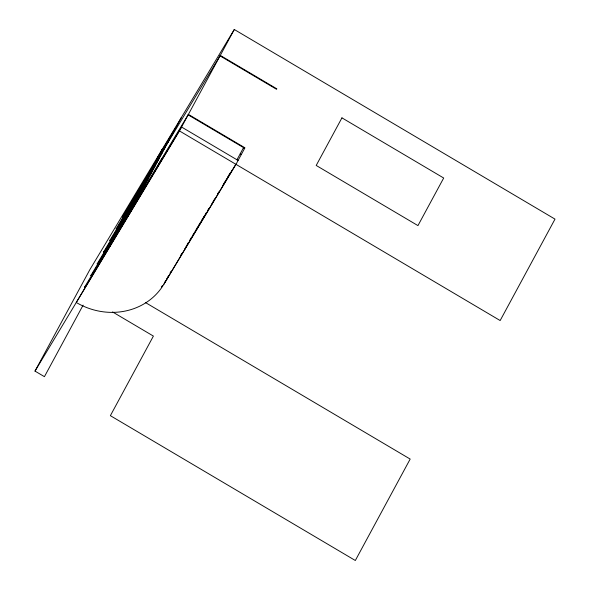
<?xml version="1.0" encoding="UTF-8"?>
<svg xmlns="http://www.w3.org/2000/svg" width="590" height="590" viewBox="0 0 590 590"><rect width="100%" height="100%" fill="white"/><g stroke="black" fill="none" stroke-linecap="round" stroke-linejoin="round"><path stroke-width="0.89" d="M83.109 305.133L44.427 376.671L35.002 371.103L89.842 269.674L234.296 29.5L554.998 219.119L500.158 320.547L179.456 130.928L234.296 29.5M84.709 286.88L84.459 287.345L115.67 235.41M91.037 275.176L90.786 275.641L121.997 223.706M97.365 263.472L97.114 263.937L128.325 212.002M103.692 251.768L103.442 252.232L134.653 200.305M110.02 240.064L109.77 240.536L140.981 188.601M116.355 228.359L116.097 228.832L147.308 176.897M122.683 216.655L122.425 217.127L153.636 165.193M109.334 247.114L162.073 149.587M109.954 246.089L162.692 148.555M128.015 216.065L181.366 117.506M154.787 171.543L161.992 158.349M238.094 160.451L181.565 127.027L76.272 302.486A65.682 60.047 28.4 0 0 163.755 284.439L235.757 164.337M166.483 279.512L168.666 275.478M184.545 249.489L188.328 242.608M211.316 204.966L214.701 198.823M236.959 159.779L240.123 153.931L241.258 154.602L235.985 164.352L163.755 284.439M195.379 231.029L195.061 231.605L195.379 231.11M231.907 170.37L231.479 171.093M157.796 157.611L175.857 127.588M157.545 158.076L175.599 128.052M154.13 164.396L172.435 133.908M150.708 170.716L169.02 140.228M167.11 143.879L220.291 55.401L276.821 88.825L276.562 89.297L220.041 55.873M147.293 177.037L165.598 146.549M143.872 183.357L162.184 152.869M140.457 189.678L158.769 159.189M137.042 195.998L155.347 165.502M133.62 202.318L151.932 171.823M130.206 208.639L148.518 178.143M126.791 214.952L145.096 184.464M123.369 221.272L141.681 190.784M119.954 227.593L138.267 197.104M116.54 233.913L134.845 203.425M135.213 202.864L188.402 114.386L244.924 147.81L244.673 148.282L188.144 114.858M113.118 240.233L131.43 209.745M35.002 371.103L179.456 130.928M170.112 272.89L171.041 271.348M180.761 255.182L181.683 253.641M189.729 240.278L191.72 236.937M192.524 235.617L194.058 233.05M196.205 229.621L197.665 227.076M198.483 225.83L201.227 221.272M201.404 220.859L205.335 214.443M205.608 213.875L206.537 212.319M207.474 210.763L208.875 208.44M217.437 194.206L218.838 191.875M223.89 183.586L224.805 182.067M226.177 179.795L227.091 178.276M227.998 176.757L228.913 175.237M229.112 174.788L230.742 172.199M195.57 230.793L200.593 222.445M201.507 220.926L202.422 219.406M203.336 217.887L204.701 215.608M222.806 185.518L226 180.201M227.371 177.922L228.278 176.41M229.193 174.891L230.107 173.372M145.347 302.493L410.168 459.072L355.328 560.5L110.374 415.67L153.4 336.086L112.579 311.948M165.864 280.538A65.682 60.047 28.4 0 1 164.463 282.75M162.427 285.597A65.682 60.047 28.4 0 1 161.343 286.969M243.419 147.847L240.255 153.695L241.384 154.366L244.548 148.51L243.419 147.847M341.942 117.86L316.203 165.451L417.956 225.609L443.687 178.018L341.942 117.86"/></g></svg>
